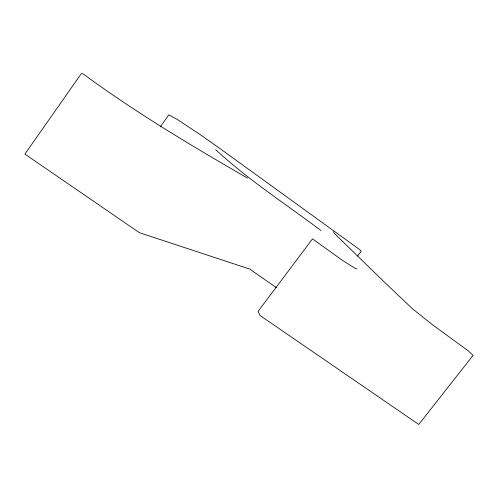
<?xml version="1.0" encoding="UTF-8"?>
<svg xmlns="http://www.w3.org/2000/svg" width="498" height="498" viewBox="0 0 498 498"><rect width="100%" height="100%" fill="white"/><g stroke="black" fill="none" stroke-linecap="round" stroke-linejoin="round"><path stroke-width="0.75" d="M160.306 126.915L168.785 114.851L177.344 119.508L199.256 133.974L216.387 145.976L359.282 249.336L361.262 251.185L357.539 256.096M356.966 268.839L355.429 268.528L341.939 260L312.507 238.884L258.12 311.325L259.825 315.352L418.756 424.47L473.1 355.354L468.325 350.934L432.575 324.814L412.643 308.922L385.135 282.833L334.083 233.145L333.473 231.67M247.531 178.091C191.12 145.553 135.12 112.143 82.6 73.53L81.155 73.853L24.9 154.094L139.365 232.684L249.784 269.094L276.427 287.726M320.911 230.499C285.659 203.943 248.141 179.84 215.765 149.73"/></g></svg>
